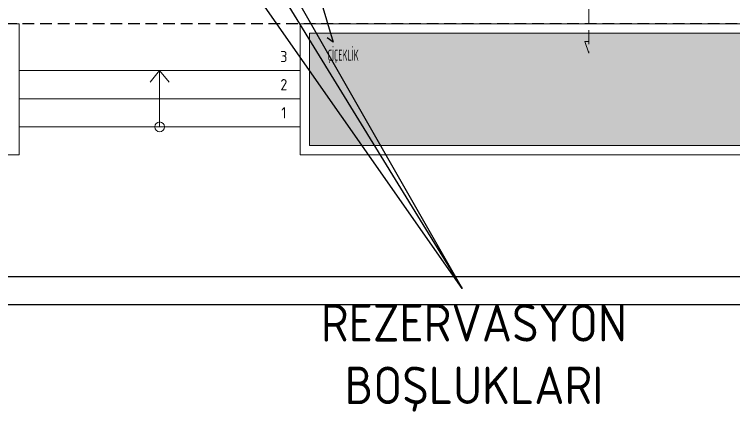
# Model space of a CAD drawing. Header units: centimetres. Extents: x 31 to 22766, y 238 to 3306.
# Drawn here: x 2092 to 2860, y 238 to 662 of the extents above; entities that cross this region are included whole.
import ezdxf
from ezdxf.xclip import XClip

# ---------------------------------------------------------------- set-up
doc = ezdxf.new("R2010")
doc.units = ezdxf.units.CM
doc.header["$XCLIPFRAME"] = 0
for name, pattern in [('ACAD_ISO07W100', [3, 0, -3]), ('DASHED', [0.75, 0.5, -0.25]), ('HIDDEN', [0.375, 0.25, -0.125])]:
    doc.linetypes.add(name, pattern=pattern)
for name, color, linetype, lineweight in [('GÖRÜNÜŞ', 8, 'Continuous', 5), ('M-HVAC-VRF DRENAJ HATTI', 6, 'DASHED', 5), ('MAHAL ADI', 8, 'Continuous', 0), ('merdiven', 8, 'Continuous', 18), ('YAZI1', 8, 'Continuous', 5)]:
    doc.layers.add(name, color=color, linetype=linetype, lineweight=lineweight)
for name, color, linetype in [('izdüşüm', 8, 'ACAD_ISO07W100'), ('kolon tarama', 8, 'Continuous'), ('M-ST-YAĞMUR SUYU', 6, 'RAINWATER')]:
    doc.layers.add(name, color=color, linetype=linetype)
doc.styles.get("Standard").update_dxf_attribs({"font": 'GENISO.shx'})
doc.styles.add('style1', font='GENISO.shx', dxfattribs={"height": 80})
doc.styles.add('YAZI', font='geniso.shx')
doc.linetypes.add('RAINWATER', pattern='A,6,-0.4,[") )",Standard,S=1,R=0,X=-0.1,Y=-0.5],-1.1', length=7.5)

# ---------------------------------------------------------------- blocks, each defined once
blk = doc.blocks.new('REZERVASYON BOŞLUKLARI')
at = {"color": 6}
for points in [[(2057.03, -1332.97), (2569.83, -2230.29), (2057.03, -1497.97)], [(2077.03, -1427.97), (2569.83, -2230.29)]]:
    blk.add_lwpolyline(points, dxfattribs=at)
at = {"color": 6, "insert": (2309.16, -2247.11), "char_height": 40, "width": 546.3966, "attachment_point": 1, "style": 'style1'}
blk.add_mtext('\\pxsm1,qc;REZERVASYON BOŞLUKLARI', dxfattribs=at)
blk = doc.blocks.new('G$C59B2B4D2')
at = {"color": 6}
blk.add_blockref('REZERVASYON BOŞLUKLARI', (-647.03, 1767.97), dxfattribs=at)
blk = doc.blocks.new('G$CCD2FF134')
at = {"layer": 'M-HVAC-VRF DRENAJ HATTI', "ltscale": 30}
for p, q in [((-1001.84, -1446.88), (-1001.83, -1651.39)), ((-1001.83, -1651.39), (-1006.3, -1639.02)), ((-1006.3, -1639.02), (-1001.83, -1639.02))]:
    blk.add_line(p, q, dxfattribs=at)
at = {"layer": 'M-ST-YAĞMUR SUYU', "ltscale": 5}
blk.add_line((-1322.32, -1478.54), (-1274.83, -1639.54), dxfattribs=at)
at = {"layer": 'M-ST-YAĞMUR SUYU', "ltscale": 10}
blk.add_line((-1274.83, -1639.54), (-1281.16, -1635.04), dxfattribs=at)
at = {"layer": 'MAHAL ADI', "color": 1, "lineweight": -3, "style": 'YAZI', "width": 0.5}
blk.add_text('ÇİÇEKLİK', height=12, dxfattribs=at).set_placement((-1280.65, -1659.47, -58.4))

msp = doc.modelspace()

# ---------------------------------------------------------------- hatches: boundary and pattern name
at = {"layer": 'kolon tarama', "true_color": 0x2b7e26, "transparency": 33554559}
h = msp.add_hatch(dxfattribs=at)
h.set_pattern_fill('GRASS', color=97, scale=0.2)
h.set_pattern_definition([(90, (-34278.613, -4520.594), (-3.59210245, 3.59210245), [0.9525, -6.2317049]), (45, (-34278.613, -4520.594), (-3.59210245, 3.59210245), [0.9525, -4.1275]), (135, (-34278.613, -4520.594), (-3.59210245, -3.59210245), [0.9525, -4.1275])])
h.paths.add_polyline_path([(3697.03, 522.03), (2407.03, 522.03), (2407.03, 642.03), (3697.03, 642.03)])

# ---------------------------------------------------------------- linework, layer by layer
for points in [[(207.03, 2602.03), (4087.03, 2602.03), (4087.03, 352.03), (207.03, 352.03)], [(237.03, 2572.03), (4057.03, 2572.03), (4057.03, 382.03), (237.03, 382.03)]]:
    msp.add_lwpolyline(points, close=True)
at = {"layer": 'GÖRÜNÜŞ', "ltscale": 3}
for p, q in [((2397.03, 652.03), (3707.03, 652.16)), ((2397.03, 512.03), (2397.03, 652.03)), ((3697.03, 642.16), (2407.03, 642.03)), ((2407.03, 522.03), (2407.03, 642.03)), ((3697.03, 522.16), (2407.03, 522.03)), ((3707.03, 512.16), (2397.03, 512.03))]:
    msp.add_line(p, q, dxfattribs=at)
msp.add_lwpolyline([(2097.03, 512.03), (1527.03, 512.03), (1527.03, 652.03), (2097.03, 652.03)], close=True, dxfattribs=at)
at = {"layer": 'izdüşüm', "color": 251, "linetype": 'HIDDEN', "ltscale": 50}
msp.add_lwpolyline([(437.03, 2422.03), (3857.03, 2422.03), (3857.03, 652.03), (437.03, 652.03)], close=True, dxfattribs=at)
at = {"layer": 'merdiven', "ltscale": 3}
for p, q in [((2097.03, 602.03), (2397.03, 602.03)), ((2236.82, 589.66), (2247.03, 602.03)), ((2257.23, 589.66), (2247.03, 602.03)), ((2247.03, 542.03), (2247.03, 602.03)), ((2097.03, 572.03), (2397.03, 572.03)), ((2097.03, 542.03), (2397.03, 542.03))]:
    msp.add_line(p, q, dxfattribs=at)
msp.add_circle((2247.03, 542.03), 5.21, dxfattribs=at)

# ---------------------------------------------------------------- block references
ref = msp.add_blockref('G$CCD2FF134', (3707.03, 2272.03))
XClip(ref).set_block_clipping_path([(-3470.0000000001, -1889.9999999982), (349.9999999999, 300.0000000019)])
msp.add_blockref('G$C59B2B4D2', (647.03, 832.03))

# ---------------------------------------------------------------- texts
at = {"layer": 'YAZI1', "char_height": 12, "width": 1131.5727, "attachment_point": 1, "style": 'style1'}
for s, insert in [('\\pxsm1,qc;3', (1813.78, 623.08)), ('\\pxsm1,qc;2', (1813.78, 593.08)), ('\\pxsm1,qc;1', (1813.78, 563.08))]:
    msp.add_mtext(s, dxfattribs=dict(at, insert=insert))

doc.saveas('drawing.dxf')
